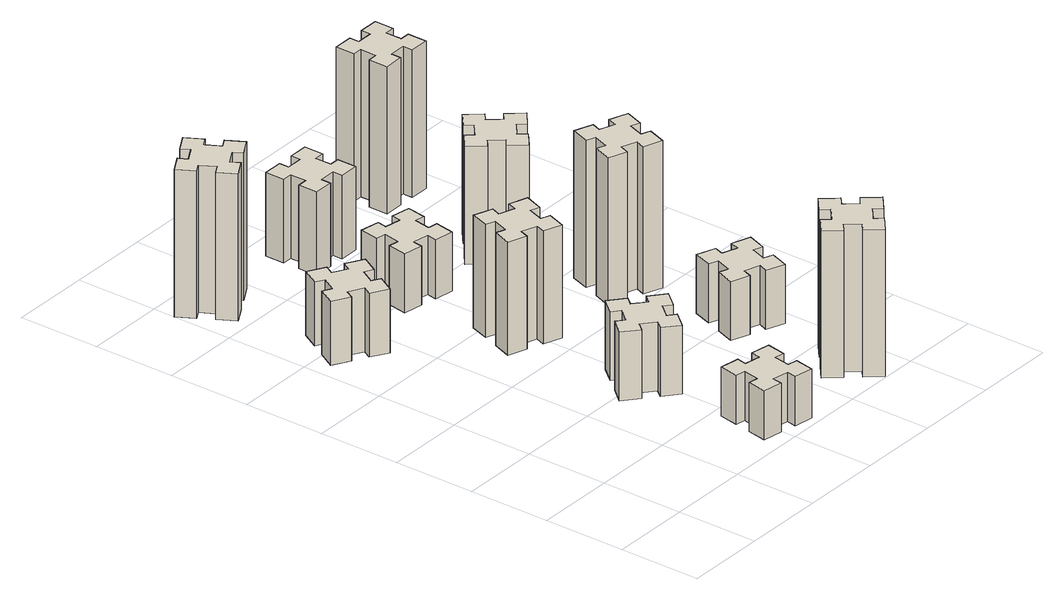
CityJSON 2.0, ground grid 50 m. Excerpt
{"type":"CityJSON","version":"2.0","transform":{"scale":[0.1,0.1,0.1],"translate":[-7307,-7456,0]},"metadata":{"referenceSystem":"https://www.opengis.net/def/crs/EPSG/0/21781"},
"CityObjects":{
"building1":{"type":"Building","attributes":{"class":"1000","function":"1000","usage":"1000","yearOfConstruction":2016,"roofType":"1000","measuredHeight":39,"storeysAboveGround":30,"storeysBelowGround":0},"geometry":[{"type":"Solid","lod":"1","boundaries":[[[[0,1,2,3,4,5,6,7,8,9,10,11,12,13,14,15,16,17,18,19]],[[17,16,20,21]],[[16,15,22,20]],[[15,14,23,22]],[[14,13,24,23]],[[13,12,25,24]],[[12,11,26,25]],[[11,10,27,26]],[[10,9,28,27]],[[9,8,29,28]],[[8,7,30,29]],[[7,6,31,30]],[[6,5,32,31]],[[5,4,33,32]],[[4,3,34,33]],[[3,2,35,34]],[[2,1,36,35]],[[1,0,37,36]],[[0,19,38,37]],[[19,18,39,38]],[[18,17,21,39]],[[24,25,26,27,28,29,30,31,32,33,34,35,36,37,38,39,21,20,22,23]]]]}]},
"building2":{"type":"Building","attributes":{"class":"1000","function":"1000","usage":"1000","yearOfConstruction":2016,"roofType":"1000","measuredHeight":30,"storeysAboveGround":30,"storeysBelowGround":0},"geometry":[{"type":"Solid","lod":"1","boundaries":[[[[40,41,42,43,44,45,46,47,48,49,50,51,52,53,54,55,56,57,58,59]],[[57,56,60,61]],[[56,55,62,60]],[[55,54,63,62]],[[54,53,64,63]],[[53,52,65,64]],[[52,51,66,65]],[[51,50,67,66]],[[50,49,68,67]],[[49,48,69,68]],[[48,47,70,69]],[[47,46,71,70]],[[46,45,72,71]],[[45,44,73,72]],[[44,43,74,73]],[[43,42,75,74]],[[42,41,76,75]],[[41,40,77,76]],[[40,59,78,77]],[[59,58,79,78]],[[58,57,61,79]],[[64,65,66,67,68,69,70,71,72,73,74,75,76,77,78,79,61,60,62,63]]]]}]},
"building3":{"type":"Building","attributes":{"class":"1000","function":"1000","usage":"1000","yearOfConstruction":2016,"roofType":"1000","measuredHeight":90,"storeysAboveGround":30,"storeysBelowGround":0},"geometry":[{"type":"Solid","lod":"1","boundaries":[[[[80,81,82,83,84,85,86,87,88,89,90,91,92,93,94,95,96,97,98,99]],[[97,96,100,101]],[[96,95,102,100]],[[95,94,103,102]],[[94,93,104,103]],[[93,92,105,104]],[[92,91,106,105]],[[91,90,107,106]],[[90,89,108,107]],[[89,88,109,108]],[[88,87,110,109]],[[87,86,111,110]],[[86,85,112,111]],[[85,84,113,112]],[[84,83,114,113]],[[83,82,115,114]],[[82,81,116,115]],[[81,80,117,116]],[[80,99,118,117]],[[99,98,119,118]],[[98,97,101,119]],[[104,105,106,107,108,109,110,111,112,113,114,115,116,117,118,119,101,100,102,103]]]]}]},
"building4":{"type":"Building","attributes":{"class":"1000","function":"1000","usage":"1000","yearOfConstruction":2016,"roofType":"1000","measuredHeight":42,"storeysAboveGround":30,"storeysBelowGround":0},"geometry":[{"type":"Solid","lod":"1","boundaries":[[[[120,121,122,123,124,125,126,127,128,129,130,131,132,133,134,135,136,137,138,139]],[[137,136,140,141]],[[136,135,142,140]],[[135,134,143,142]],[[134,133,144,143]],[[133,132,145,144]],[[132,131,146,145]],[[131,130,147,146]],[[130,129,148,147]],[[129,128,149,148]],[[128,127,150,149]],[[127,126,151,150]],[[126,125,152,151]],[[125,124,153,152]],[[124,123,154,153]],[[123,122,155,154]],[[122,121,156,155]],[[121,120,157,156]],[[120,139,158,157]],[[139,138,159,158]],[[138,137,141,159]],[[144,145,146,147,148,149,150,151,152,153,154,155,156,157,158,159,141,140,142,143]]]]}]},
"building5":{"type":"Building","attributes":{"class":"1000","function":"1000","usage":"1000","yearOfConstruction":2016,"roofType":"1000","measuredHeight":69,"storeysAboveGround":30,"storeysBelowGround":0},"geometry":[{"type":"Solid","lod":"1","boundaries":[[[[160,161,162,163,164,165,166,167,168,169,170,171,172,173,174,175,176,177,178,179]],[[177,176,180,181]],[[176,175,182,180]],[[175,174,183,182]],[[174,173,184,183]],[[173,172,185,184]],[[172,171,186,185]],[[171,170,187,186]],[[170,169,188,187]],[[169,168,189,188]],[[168,167,190,189]],[[167,166,191,190]],[[166,165,192,191]],[[165,164,193,192]],[[164,163,194,193]],[[163,162,195,194]],[[162,161,196,195]],[[161,160,197,196]],[[160,179,198,197]],[[179,178,199,198]],[[178,177,181,199]],[[184,185,186,187,188,189,190,191,192,193,194,195,196,197,198,199,181,180,182,183]]]]}]},
"building6":{"type":"Building","attributes":{"class":"1000","function":"1000","usage":"1000","yearOfConstruction":2016,"roofType":"1000","measuredHeight":36,"storeysAboveGround":30,"storeysBelowGround":0},"geometry":[{"type":"Solid","lod":"1","boundaries":[[[[200,201,202,203,204,205,206,207,208,209,210,211,212,213,214,215,216,217,218,219]],[[217,216,220,221]],[[216,215,222,220]],[[215,214,223,222]],[[214,213,224,223]],[[213,212,225,224]],[[212,211,226,225]],[[211,210,227,226]],[[210,209,228,227]],[[209,208,229,228]],[[208,207,230,229]],[[207,206,231,230]],[[206,205,232,231]],[[205,204,233,232]],[[204,203,234,233]],[[203,202,235,234]],[[202,201,236,235]],[[201,200,237,236]],[[200,219,238,237]],[[219,218,239,238]],[[218,217,221,239]],[[224,225,226,227,228,229,230,231,232,233,234,235,236,237,238,239,221,220,222,223]]]]}]},
"building7":{"type":"Building","attributes":{"class":"1000","function":"1000","usage":"1000","yearOfConstruction":2016,"roofType":"1000","measuredHeight":90,"storeysAboveGround":30,"storeysBelowGround":0},"geometry":[{"type":"Solid","lod":"1","boundaries":[[[[240,241,242,243,244,245,246,247,248,249,250,251,252,253,254,255,256,257,258,259]],[[257,256,260,261]],[[256,255,262,260]],[[255,254,263,262]],[[254,253,264,263]],[[253,252,265,264]],[[252,251,266,265]],[[251,250,267,266]],[[250,249,268,267]],[[249,248,269,268]],[[248,247,270,269]],[[247,246,271,270]],[[246,245,272,271]],[[245,244,273,272]],[[244,243,274,273]],[[243,242,275,274]],[[242,241,276,275]],[[241,240,277,276]],[[240,259,278,277]],[[259,258,279,278]],[[258,257,261,279]],[[264,265,266,267,268,269,270,271,272,273,274,275,276,277,278,279,261,260,262,263]]]]}]},
"building8":{"type":"Building","attributes":{"class":"1000","function":"1000","usage":"1000","yearOfConstruction":2016,"roofType":"1000","measuredHeight":51,"storeysAboveGround":30,"storeysBelowGround":0},"geometry":[{"type":"Solid","lod":"1","boundaries":[[[[280,281,282,283,284,285,286,287,288,289,290,291,292,293,294,295,296,297,298,299]],[[297,296,300,301]],[[296,295,302,300]],[[295,294,303,302]],[[294,293,304,303]],[[293,292,305,304]],[[292,291,306,305]],[[291,290,307,306]],[[290,289,308,307]],[[289,288,309,308]],[[288,287,310,309]],[[287,286,311,310]],[[286,285,312,311]],[[285,284,313,312]],[[284,283,314,313]],[[283,282,315,314]],[[282,281,316,315]],[[281,280,317,316]],[[280,299,318,317]],[[299,298,319,318]],[[298,297,301,319]],[[304,305,306,307,308,309,310,311,312,313,314,315,316,317,318,319,301,300,302,303]]]]}]},
"building9":{"type":"Building","attributes":{"class":"1000","function":"1000","usage":"1000","yearOfConstruction":2016,"roofType":"1000","measuredHeight":36,"storeysAboveGround":30,"storeysBelowGround":0},"geometry":[{"type":"Solid","lod":"1","boundaries":[[[[320,321,322,323,324,325,326,327,328,329,330,331,332,333,334,335,336,337,338,339]],[[337,336,340,341]],[[336,335,342,340]],[[335,334,343,342]],[[334,333,344,343]],[[333,332,345,344]],[[332,331,346,345]],[[331,330,347,346]],[[330,329,348,347]],[[329,328,349,348]],[[328,327,350,349]],[[327,326,351,350]],[[326,325,352,351]],[[325,324,353,352]],[[324,323,354,353]],[[323,322,355,354]],[[322,321,356,355]],[[321,320,357,356]],[[320,339,358,357]],[[339,338,359,358]],[[338,337,341,359]],[[344,345,346,347,348,349,350,351,352,353,354,355,356,357,358,359,341,340,342,343]]]]}]},
"building10":{"type":"Building","attributes":{"class":"1000","function":"1000","usage":"1000","yearOfConstruction":2016,"roofType":"1000","measuredHeight":90,"storeysAboveGround":30,"storeysBelowGround":0},"geometry":[{"type":"Solid","lod":"1","boundaries":[[[[360,361,362,363,364,365,366,367,368,369,370,371,372,373,374,375,376,377,378,379]],[[377,376,380,381]],[[376,375,382,380]],[[375,374,383,382]],[[374,373,384,383]],[[373,372,385,384]],[[372,371,386,385]],[[371,370,387,386]],[[370,369,388,387]],[[369,368,389,388]],[[368,367,390,389]],[[367,366,391,390]],[[366,365,392,391]],[[365,364,393,392]],[[364,363,394,393]],[[363,362,395,394]],[[362,361,396,395]],[[361,360,397,396]],[[360,379,398,397]],[[379,378,399,398]],[[378,377,381,399]],[[384,385,386,387,388,389,390,391,392,393,394,395,396,397,398,399,381,380,382,383]]]]}]},
"building11":{"type":"Building","attributes":{"class":"1000","function":"1000","usage":"1000","yearOfConstruction":2016,"roofType":"1000","measuredHeight":72,"storeysAboveGround":30,"storeysBelowGround":0},"geometry":[{"type":"Solid","lod":"1","boundaries":[[[[400,401,402,403,404,405,406,407,408,409,410,411,412,413,414,415,416,417,418,419]],[[417,416,420,421]],[[416,415,422,420]],[[415,414,423,422]],[[414,413,424,423]],[[413,412,425,424]],[[412,411,426,425]],[[411,410,427,426]],[[410,409,428,427]],[[409,408,429,428]],[[408,407,430,429]],[[407,406,431,430]],[[406,405,432,431]],[[405,404,433,432]],[[404,403,434,433]],[[403,402,435,434]],[[402,401,436,435]],[[401,400,437,436]],[[400,419,438,437]],[[419,418,439,438]],[[418,417,421,439]],[[424,425,426,427,428,429,430,431,432,433,434,435,436,437,438,439,421,420,422,423]]]]}]},
"building12":{"type":"Building","attributes":{"class":"1000","function":"1000","usage":"1000","yearOfConstruction":2016,"roofType":"1000","measuredHeight":90,"storeysAboveGround":30,"storeysBelowGround":0},"geometry":[{"type":"Solid","lod":"1","boundaries":[[[[440,441,442,443,444,445,446,447,448,449,450,451,452,453,454,455,456,457,458,459]],[[457,456,460,461]],[[456,455,462,460]],[[455,454,463,462]],[[454,453,464,463]],[[453,452,465,464]],[[452,451,466,465]],[[451,450,467,466]],[[450,449,468,467]],[[449,448,469,468]],[[448,447,470,469]],[[447,446,471,470]],[[446,445,472,471]],[[445,444,473,472]],[[444,443,474,473]],[[443,442,475,474]],[[442,441,476,475]],[[441,440,477,476]],[[440,459,478,477]],[[459,458,479,478]],[[458,457,461,479]],[[464,465,466,467,468,469,470,471,472,473,474,475,476,477,478,479,461,460,462,463]]]]}]}
},
"vertices":[
[406,2367,0],[456,2454,0],[508,2424,0],[568,2528,0],[464,2588,0],[434,2536,0],[347,2586,0],[377,2638,0],[273,2698,0],[213,2594,0],[265,2564,0],[215,2477,0],[163,2507,0],[103,2403,0],[207,2343,0],[237,2395,0],[324,2345,0],[294,2293,0],[398,2233,0],[458,2337,0],[324,2345,390],[294,2293,390],[237,2395,390],[207,2343,390],[103,2403,390],[163,2507,390],[215,2477,390],[265,2564,390],[213,2594,390],[273,2698,390],[377,2638,390],[347,2586,390],[434,2536,390],[464,2588,390],[568,2528,390],[508,2424,390],[456,2454,390],[406,2367,390],[458,2337,390],[398,2233,390],
[976,314,0],[958,215,0],[899,226,0],[878,107,0],[997,87,0],[1007,146,0],[1105,128,0],[1095,69,0],[1213,48,0],[1234,167,0],[1175,177,0],[1192,275,0],[1251,265,0],[1272,383,0],[1154,404,0],[1144,345,0],[1045,362,0],[1056,421,0],[937,442,0],[917,324,0],[1045,362,300],[1056,421,300],[1144,345,300],[1154,404,300],[1272,383,300],[1251,265,300],[1192,275,300],[1175,177,300],[1234,167,300],[1213,48,300],[1095,69,300],[1105,128,300],[1007,146,300],[997,87,300],[878,107,300],[899,226,300],[958,215,300],[976,314,300],[917,324,300],[937,442,300],
[224,3426,0],[137,3376,0],[107,3428,0],[3,3368,0],[63,3264,0],[115,3294,0],[165,3207,0],[113,3177,0],[173,3073,0],[277,3133,0],[247,3185,0],[334,3235,0],[364,3183,0],[468,3243,0],[408,3347,0],[356,3317,0],[306,3404,0],[358,3434,0],[298,3538,0],[194,3478,0],[306,3404,900],[358,3434,900],[356,3317,900],[408,3347,900],[468,3243,900],[364,3183,900],[334,3235,900],[247,3185,900],[277,3133,900],[173,3073,900],[113,3177,900],[165,3207,900],[115,3294,900],[63,3264,900],[3,3368,900],[107,3428,900],[137,3376,900],[224,3426,900],[194,3478,900],[298,3538,900],
[1027,876,0],[1092,953,0],[1138,914,0],[1215,1006,0],[1123,1083,0],[1084,1037,0],[1008,1102,0],[1046,1148,0],[954,1225,0],[877,1133,0],[923,1094,0],[859,1018,0],[813,1056,0],[736,964,0],[828,887,0],[866,933,0],[943,869,0],[904,823,0],[996,746,0],[1073,838,0],[943,869,420],[904,823,420],[866,933,420],[828,887,420],[736,964,420],[813,1056,420],[859,1018,420],[923,1094,420],[877,1133,420],[954,1225,420],[1046,1148,420],[1008,1102,420],[1084,1037,420],[1123,1083,420],[1215,1006,420],[1138,914,420],[1092,953,420],[1027,876,420],[1073,838,420],[996,746,420],
[1062,1741,0],[1096,1835,0],[1152,1814,0],[1193,1927,0],[1080,1968,0],[1060,1912,0],[966,1946,0],[987,2002,0],[874,2043,0],[833,1930,0],[889,1910,0],[855,1816,0],[799,1837,0],[757,1724,0],[870,1683,0],[891,1739,0],[985,1705,0],[964,1649,0],[1077,1607,0],[1118,1720,0],[985,1705,690],[964,1649,690],[891,1739,690],[870,1683,690],[757,1724,690],[799,1837,690],[855,1816,690],[889,1910,690],[833,1930,690],[874,2043,690],[987,2002,690],[966,1946,690],[1060,1912,690],[1080,1968,690],[1193,1927,690],[1152,1814,690],[1096,1835,690],[1062,1741,690],[1118,1720,690],[1077,1607,690],
[1044,2665,0],[945,2682,0],[956,2741,0],[837,2762,0],[817,2644,0],[876,2634,0],[858,2535,0],[799,2546,0],[778,2427,0],[897,2407,0],[907,2466,0],[1005,2448,0],[995,2389,0],[1113,2368,0],[1134,2487,0],[1075,2497,0],[1092,2595,0],[1151,2585,0],[1172,2703,0],[1054,2724,0],[1092,2595,360],[1151,2585,360],[1075,2497,360],[1134,2487,360],[1113,2368,360],[995,2389,360],[1005,2448,360],[907,2466,360],[897,2407,360],[778,2427,360],[799,2546,360],[858,2535,360],[876,2634,360],[817,2644,360],[837,2762,360],[956,2741,360],[945,2682,360],[1044,2665,360],[1054,2724,360],[1172,2703,360],
[1848,129,0],[1924,193,0],[1963,147,0],[2055,224,0],[1978,316,0],[1932,278,0],[1867,354,0],[1913,393,0],[1836,485,0],[1744,408,0],[1783,362,0],[1706,297,0],[1668,343,0],[1576,266,0],[1653,174,0],[1699,213,0],[1763,136,0],[1717,98,0],[1794,6,0],[1886,83,0],[1763,136,900],[1717,98,900],[1699,213,900],[1653,174,900],[1576,266,900],[1668,343,900],[1706,297,900],[1783,362,900],[1744,408,900],[1836,485,900],[1913,393,900],[1867,354,900],[1932,278,900],[1978,316,900],[2055,224,900],[1963,147,900],[1924,193,900],[1848,129,900],[1886,83,900],[1794,6,900],
[865,3255,0],[865,3155,0],[805,3155,0],[805,3035,0],[925,3035,0],[925,3095,0],[1025,3095,0],[1025,3035,0],[1145,3035,0],[1145,3155,0],[1085,3155,0],[1085,3255,0],[1145,3255,0],[1145,3375,0],[1025,3375,0],[1025,3315,0],[925,3315,0],[925,3375,0],[805,3375,0],[805,3255,0],[925,3315,510],[925,3375,510],[1025,3315,510],[1025,3375,510],[1145,3375,510],[1145,3255,510],[1085,3255,510],[1085,3155,510],[1145,3155,510],[1145,3035,510],[1025,3035,510],[1025,3095,510],[925,3095,510],[925,3035,510],[805,3035,510],[805,3155,510],[865,3155,510],[865,3255,510],[805,3255,510],[805,3375,510],
[1731,899,0],[1825,865,0],[1804,809,0],[1917,767,0],[1958,880,0],[1902,901,0],[1936,995,0],[1992,974,0],[2033,1087,0],[1920,1128,0],[1900,1072,0],[1806,1106,0],[1827,1162,0],[1714,1203,0],[1673,1090,0],[1729,1070,0],[1695,976,0],[1639,997,0],[1597,884,0],[1710,843,0],[1695,976,360],[1639,997,360],[1729,1070,360],[1673,1090,360],[1714,1203,360],[1827,1162,360],[1806,1106,360],[1900,1072,360],[1920,1128,360],[2033,1087,360],[1992,974,360],[1936,995,360],[1902,901,360],[1958,880,360],[1917,767,360],[1804,809,360],[1825,865,360],[1731,899,360],[1710,843,360],[1597,884,360],
[1802,1641,0],[1836,1735,0],[1892,1714,0],[1933,1827,0],[1820,1868,0],[1800,1812,0],[1706,1846,0],[1727,1902,0],[1614,1943,0],[1573,1830,0],[1629,1810,0],[1595,1716,0],[1539,1737,0],[1497,1624,0],[1610,1583,0],[1631,1639,0],[1725,1605,0],[1704,1549,0],[1817,1507,0],[1858,1620,0],[1725,1605,900],[1704,1549,900],[1631,1639,900],[1610,1583,900],[1497,1624,900],[1539,1737,900],[1595,1716,900],[1629,1810,900],[1573,1830,900],[1614,1943,900],[1727,1902,900],[1706,1846,900],[1800,1812,900],[1820,1868,900],[1933,1827,900],[1892,1714,900],[1836,1735,900],[1802,1641,900],[1858,1620,900],[1817,1507,900],
[1499,2433,0],[1563,2356,0],[1517,2318,0],[1594,2226,0],[1686,2303,0],[1648,2349,0],[1724,2413,0],[1763,2367,0],[1855,2444,0],[1778,2536,0],[1732,2498,0],[1667,2574,0],[1713,2613,0],[1636,2705,0],[1544,2628,0],[1583,2582,0],[1506,2517,0],[1468,2563,0],[1376,2486,0],[1453,2394,0],[1506,2517,720],[1468,2563,720],[1583,2582,720],[1544,2628,720],[1636,2705,720],[1713,2613,720],[1667,2574,720],[1732,2498,720],[1778,2536,720],[1855,2444,720],[1763,2367,720],[1724,2413,720],[1648,2349,720],[1686,2303,720],[1594,2226,720],[1517,2318,720],[1563,2356,720],[1499,2433,720],[1453,2394,720],[1376,2486,720],
[1665,3195,0],[1765,3195,0],[1765,3135,0],[1885,3135,0],[1885,3255,0],[1825,3255,0],[1825,3355,0],[1885,3355,0],[1885,3475,0],[1765,3475,0],[1765,3415,0],[1665,3415,0],[1665,3475,0],[1545,3475,0],[1545,3355,0],[1605,3355,0],[1605,3255,0],[1545,3255,0],[1545,3135,0],[1665,3135,0],[1605,3255,900],[1545,3255,900],[1605,3355,900],[1545,3355,900],[1545,3475,900],[1665,3475,900],[1665,3415,900],[1765,3415,900],[1765,3475,900],[1885,3475,900],[1885,3355,900],[1825,3355,900],[1825,3255,900],[1885,3255,900],[1885,3135,900],[1765,3135,900],[1765,3195,900],[1665,3195,900],[1665,3135,900],[1545,3135,900]
]}
